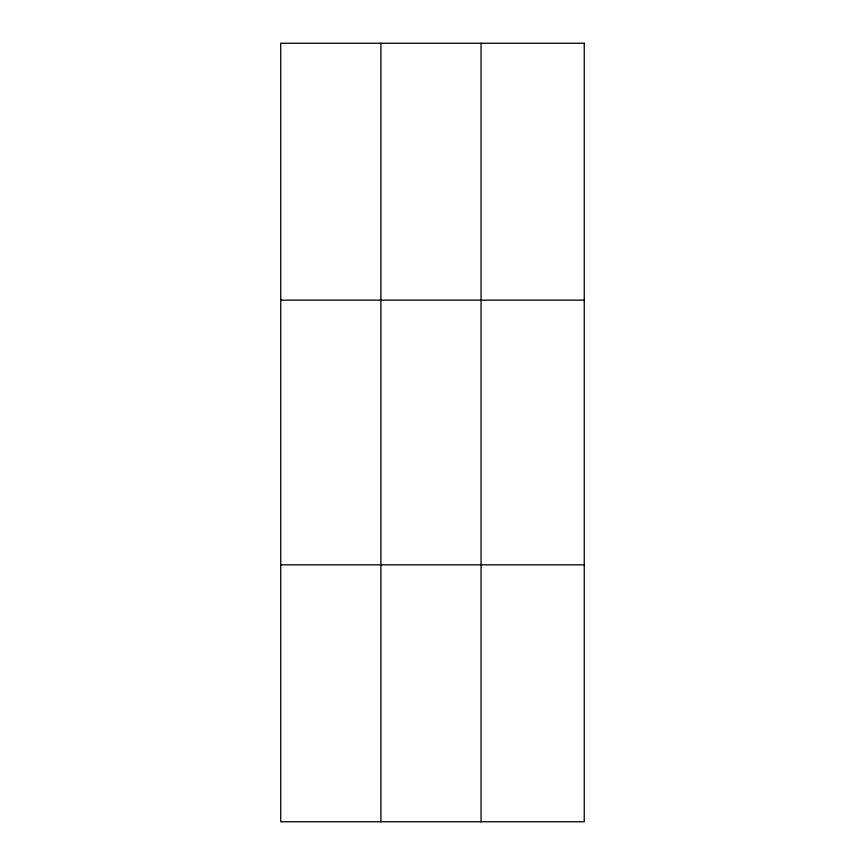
<?xml version="1.0" encoding="UTF-8"?>
<svg xmlns="http://www.w3.org/2000/svg" width="865" height="865" viewBox="0 0 865 865"><rect width="100%" height="100%" fill="white"/><g stroke="black" fill="none" stroke-linecap="round" stroke-linejoin="round"><path stroke-width="1.3" d="M380.903 43.25L380.903 821.75M481.059 43.25L481.059 821.75M280.747 300.155L584.253 300.155M280.747 564.845L584.253 564.845M584.253 43.25L584.253 821.75L280.747 821.75L280.747 43.25L584.253 43.25"/></g></svg>
